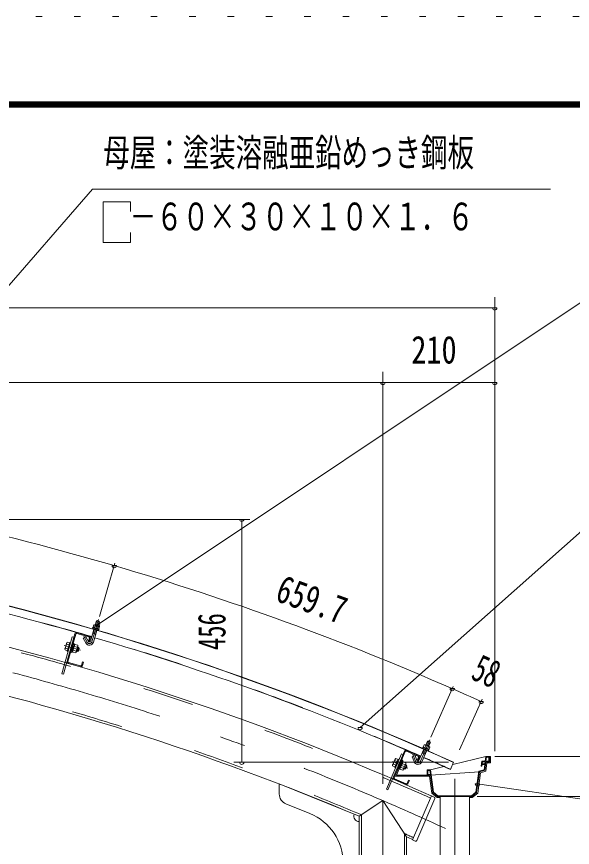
# Model space of a CAD drawing. Units: millimetres, scale not verified. Extents: x -25847 to 25859, y -10500 to 10500.
# Drawn here: x 18928 to 21537, y 6600 to 10500 of the extents above; entities that cross this region are included whole.
import ezdxf
from ezdxf.enums import TextEntityAlignment as Align

# ---------------------------------------------------------------- set-up
doc = ezdxf.new("R2010")
doc.units = ezdxf.units.MM
doc.header["$LTSCALE"] = 60
for name, pattern in [('USER2', [10, 4, -6]), ('USER3', [24, 12, -5, 2, -5]), ('USER4', [3, 0.5, -2.5])]:
    doc.linetypes.add(name, pattern=pattern)
for name, color, linetype, lineweight in [('0-6_2-02BOLD', 7, 'Continuous', 18), ('0-7_2-12HIDDEN', 3, 'USER2', 18), ('0-8_2-22CENTER', 3, 'USER3', 18), ('0-9_2-42THIN', 4, 'Continuous', 18), ('0-A_2-52DIM', 3, 'Continuous', 18), ('0-C_F-F', 5, 'Continuous', 18), ('0-D_F-E_J_ADD', 5, 'USER4', 18)]:
    doc.layers.add(name, color=color, linetype=linetype, lineweight=lineweight)
doc.styles.add('ＭＳ ゴシック', font='')
doc.styles.get('ＭＳ ゴシック').set_extended_font_data('MS Gothic')

msp = doc.modelspace()

# ---------------------------------------------------------------- linework, layer by layer
at = {"layer": '0-6_2-02BOLD'}
for p, q in [((19292.51, 7645.31), (19316.02, 7638.43)), ((19297.07, 7643.98), (19302.79, 7663.53)), ((19317.18, 7659.32), (19302.79, 7663.53)), ((19311.46, 7639.77), (19317.18, 7659.32)), ((19210.83, 7604.61), (19267.57, 7588.43)), ((19211.93, 7608.45), (19268.67, 7592.28)), ((19274.88, 7568.09), (19291.03, 7623.34)), ((19285.76, 7634.26), (19284.71, 7630.66)), ((19284.71, 7630.66), (19314.7, 7621.89)), ((19285.85, 7630.33), (19284.73, 7626.49)), ((19284.73, 7626.49), (19312.43, 7618.38)), ((19285.76, 7634.26), (19315.76, 7625.49)), ((19285.86, 7605.65), (19300.26, 7601.44)), ((19289.27, 7563.89), (19305.43, 7619.13)), ((19296.98, 7642.69), (19293.83, 7631.9)), ((19310.84, 7638.63), (19307.69, 7627.85)), ((19313.56, 7622.22), (19312.43, 7618.38)), ((19317.76, 7636.61), (19314.61, 7625.82)), ((19315.76, 7625.49), (19314.7, 7621.89)), ((19316.02, 7638.43), (19317.76, 7636.61)), ((19202.05, 7602.96), (19148.03, 7413.5)), ((19205.89, 7601.86), (19169.15, 7472.99)), ((19253.68, 7589.02), (19240.53, 7581.82)), ((19252.53, 7559.89), (19240.53, 7581.82)), ((19265.69, 7567.1), (19253.68, 7589.02)), ((19270.32, 7583.49), (19265.66, 7567.14)), ((19265.66, 7567.14), (19269.51, 7566.05)), ((19274.17, 7582.39), (19269.51, 7566.05)), ((19158.01, 7536.08), (19169.56, 7532.79)), ((19163.16, 7554.13), (19174.71, 7550.84)), ((19163.23, 7560.73), (19165.73, 7563.15)), ((19165.73, 7563.15), (19177.28, 7559.86)), ((19177.96, 7562.25), (19166.31, 7521.38)), ((19177.96, 7562.25), (19181.81, 7561.15)), ((19196.18, 7534.96), (19190, 7531.52)), ((19201.52, 7553.71), (19190.83, 7516.21)), ((19191.37, 7536.33), (19197.55, 7539.77)), ((19197.2, 7556.77), (19193.35, 7557.86)), ((19196.71, 7555.08), (19201.52, 7553.71)), ((19212.71, 7540), (19198.75, 7543.98)), ((19219.35, 7538.75), (19213.87, 7519.52)), ((19219.35, 7538.75), (19214.55, 7540.12)), ((19218.5, 7522.09), (19221.93, 7534.12)), ((19219.35, 7538.75), (19221.93, 7534.12)), ((19166.31, 7521.38), (19170.16, 7520.28)), ((19186.02, 7517.58), (19190.83, 7516.21)), ((19207.56, 7521.96), (19193.6, 7525.94)), ((19213.87, 7519.52), (19209.06, 7520.89)), ((19218.5, 7522.09), (19213.87, 7519.52)), ((19170.81, 7464.2), (19227.55, 7448.03)), ((19171.9, 7468.05), (19228.64, 7451.87)), ((19238.24, 7470.97), (19233.59, 7454.63)), ((19242.09, 7469.88), (19237.43, 7453.53)), ((19238.24, 7470.97), (19242.09, 7469.88)), ((20848.54, 7080.49), (20856.72, 7099.15)), ((20870.46, 7093.12), (20856.72, 7099.15)), ((20816.77, 7008.09), (20839.9, 7060.8)), ((20835.66, 7068.4), (20834.05, 7064.73)), ((20834.05, 7064.73), (20860.49, 7053.13)), ((20836.07, 7072.31), (20834.57, 7068.87)), ((20834.57, 7068.87), (20863.18, 7056.32)), ((20848.29, 7079.22), (20843.78, 7068.93)), ((20844.19, 7082.4), (20866.62, 7072.56)), ((20861.5, 7073.42), (20856.99, 7063.13)), ((20862.27, 7074.46), (20870.46, 7093.12)), ((20868.11, 7070.52), (20863.6, 7060.23)), ((20866.62, 7072.56), (20868.11, 7070.52)), ((20749.03, 7052.02), (20671.12, 6871.08)), ((20752.7, 7050.44), (20699.71, 6927.36)), ((20757.96, 7052.53), (20812.15, 7029.2)), ((20759.54, 7056.2), (20813.73, 7032.87)), ((20798.45, 7031.56), (20784.47, 7026.11)), ((20793.56, 7002.82), (20784.47, 7026.11)), ((20807.53, 7008.28), (20798.45, 7031.56)), ((20814.24, 7023.94), (20807.52, 7008.33)), ((20817.91, 7022.36), (20811.19, 7006.74)), ((20830.51, 7002.07), (20853.63, 7054.77)), ((20832.49, 7043.92), (20846.23, 7037.89)), ((20862.09, 7056.8), (20860.49, 7053.13)), ((21130.86, 7027.43), (21127.97, 7005.68)), ((21131.25, 7005.68), (21133.7, 7024.18)), ((21144.11, 7024.18), (21133.7, 7024.18)), ((21144.11, 7005.68), (21144.11, 7024.18)), ((21147.36, 7002.43), (21147.36, 7027.43)), ((20705.11, 7015.13), (20692.65, 6986.2)), ((20696.77, 6991.36), (20707.8, 6986.61)), ((20719.91, 7014.74), (20703.11, 6975.71)), ((20704.19, 7008.59), (20715.22, 7003.84)), ((20705.11, 7015.13), (20707.9, 7017.21)), ((20707.9, 7017.21), (20718.93, 7012.46)), ((20741.37, 7009.59), (20711.38, 6939.93)), ((20719.91, 7014.74), (20723.59, 7013.16)), ((20742.18, 7003.25), (20726.76, 6967.43)), ((20734.47, 6985.34), (20727.9, 6982.72)), ((20729.88, 6987.31), (20736.45, 6989.93)), ((20738.28, 7006.83), (20734.61, 7008.42)), ((20736.09, 7011.86), (20741.37, 7009.59)), ((20737.59, 7005.23), (20742.18, 7003.25)), ((20751.51, 6988.22), (20738.18, 6993.96)), ((20755.22, 6996.84), (20741.89, 7002.57)), ((20757.95, 6986.12), (20750.04, 6967.75)), ((20757.95, 6986.12), (20753.35, 6988.1)), ((20754.96, 6969.71), (20759.91, 6981.19)), ((20755.62, 6993.38), (20755.22, 6996.84)), ((20757.95, 6986.12), (20759.91, 6981.19)), ((20807.52, 7008.33), (20811.19, 7006.74)), ((20979.7, 6999.94), (20964.25, 6965.78)), ((21112.08, 7005.68), (21108.89, 6981.68)), ((21127.97, 7005.68), (21112.08, 7005.68)), ((21114.92, 7002.43), (21113.59, 6992.43)), ((21127.54, 7002.43), (21114.92, 7002.43)), ((21125.78, 6989.18), (21122.55, 6964.93)), ((21135.85, 6996.68), (21130.68, 6957.79)), ((21131.25, 7005.68), (21144.11, 7005.68)), ((21153.1, 6996.68), (21135.85, 6996.68)), ((20703.11, 6975.71), (20706.78, 6974.12)), ((20722.17, 6969.41), (20726.76, 6967.43)), ((20744.09, 6970.98), (20730.76, 6976.72)), ((20750.04, 6967.75), (20745.44, 6969.73)), ((20754.96, 6969.71), (20750.04, 6967.75)), ((20854.86, 6964.93), (20854.86, 6939.93)), ((20854.86, 6964.93), (20871.36, 6964.93)), ((20870.97, 6943.18), (20868.51, 6961.68)), ((20871.4, 6939.93), (21100.4, 6955.63)), ((21097.47, 6958.21), (21084.31, 6859.18)), ((21105.59, 6951.07), (21092.74, 6854.34)), ((21122.55, 6964.93), (21097.47, 6958.21)), ((21130.68, 6957.79), (21105.59, 6951.07)), ((20700.22, 6918.43), (20754.41, 6895.1)), ((20701.8, 6922.1), (20755.99, 6898.77)), ((20866.36, 6934.18), (20702.65, 6934.18)), ((20871.4, 6939.93), (20711.38, 6939.93)), ((20767.97, 6916.48), (20761.25, 6900.86)), ((20771.64, 6914.89), (20764.92, 6899.28)), ((20767.97, 6916.48), (20771.64, 6914.89)), ((20871.4, 6939.93), (20882.36, 6857.43)), ((20160.98, 6897.98), (20535.98, 6746.38)), ((20160.98, 6897.98), (20160.98, 6850.8)), ((20874.91, 6842.73), (20785.96, 6636.06)), ((20891.3, 6830.23), (20806.31, 6632.74)), ((20874.91, 6842.73), (20888.69, 6836.8)), ((20882.36, 6857.43), (20904.86, 6839.93)), ((20916.11, 6834.18), (20902.88, 6834.18)), ((21063.74, 6843.18), (20905.97, 6843.18)), ((20916.11, 6839.93), (20916.11, 6109.93)), ((21053.61, 6839.93), (21053.61, 6109.93)), ((21066.83, 6834.18), (21053.61, 6834.18)), ((21084.31, 6859.18), (21063.74, 6843.18)), ((21092.74, 6854.34), (21066.83, 6834.18)), ((20192.24, 6804.45), (20304.68, 6758.99)), ((20758.73, 6649.48), (20758.73, 6109.93)), ((20785.96, 6636.06), (20799.74, 6630.13))]:
    msp.add_line(p, q, dxfattribs=at)
for points in [[(19292.51, 7645.31), (19290.06, 7644.71), (19286.9, 7633.93)], [(19317.18, 7659.32), (19315.49, 7662.42), (19305.89, 7665.23), (19302.79, 7663.53)], [(19197.38, 7586.61), (19189.69, 7588.8), (19140.34, 7415.7), (19148.03, 7413.5)], [(19163.23, 7560.73), (19154.59, 7530.44), (19155.44, 7527.06), (19166.99, 7523.77)], [(19197.2, 7556.77), (19185.54, 7515.89), (19181.7, 7516.99)], [(19216.12, 7545.65), (19207.49, 7515.36), (19204.99, 7512.94), (19191.03, 7516.91)], [(19216.12, 7545.65), (19215.27, 7549.03), (19201.32, 7553)], [(20870.46, 7093.12), (20869.17, 7096.41), (20860.01, 7100.43), (20856.72, 7099.15)], [(20836.07, 7072.31), (20864.69, 7059.75), (20863.18, 7056.32)], [(20844.19, 7082.4), (20841.68, 7082.12), (20837.16, 7071.83)], [(20742.3, 7036.4), (20734.96, 7039.57), (20663.78, 6874.24), (20671.12, 6871.08)], [(21153.1, 6996.68), (21153.1, 7027.43), (21130.86, 7027.43), (20975.17, 6989.93)], [(20692.65, 6986.2), (20693.06, 6982.74), (20704.09, 6977.99)], [(20738.28, 7006.83), (20721.48, 6967.8), (20717.8, 6969.38)], [(20755.62, 6993.38), (20743.17, 6964.45), (20740.38, 6962.37), (20727.05, 6968.1)], [(21147.36, 7002.43), (21130.81, 7002.43), (21125.49, 6962.35), (21100.4, 6955.63), (21087.36, 6857.43), (21064.86, 6839.93), (20904.86, 6839.93)], [(21125.78, 6989.18), (21113.16, 6989.18), (21112.17, 6981.68), (21108.89, 6981.68)], [(21127.53, 7002.43), (21126.21, 6992.43), (21113.59, 6992.43)], [(20870.97, 6943.18), (20858.11, 6943.18), (20858.11, 6961.68), (20868.51, 6961.68)], [(20933.11, 6979.8), (20871.36, 6964.93), (20885.41, 6859.18), (20905.97, 6843.18)], [(20866.36, 6934.18), (20876.97, 6854.34), (20902.88, 6834.18)], [(20758.73, 6649.48), (20647.36, 6819.93), (20535.98, 6746.38), (20535.98, 6109.93)]]:
    msp.add_lwpolyline(points, dxfattribs=at)
for centre, radius, start, end in [((15705.71, -4661.8), 12797.62, 65.66528, 89.30167), ((15705.71, -4661.8), 12798.88, 65.66528, 89.30167), ((15705.71, -4661.8), 12611.38, 65.80466, 88.854), ((15705.71, -4661.8), 12761.37, 73.73062, 81.04594), ((15705.71, -4661.8), 12388.63, 67.05199, 88.16655), ((19292.25, 7639.35), 5.79, 35.1655, 73.69695), ((19209.74, 7600.76), 8, 74.08865, 164.08865), ((19209.74, 7600.76), 4, 74.08865, 164.08865), ((19298.3, 7621.45), 21.27, 53.86781, 93.52827), ((19313.03, 7633.28), 5.79, 73.69695, 112.24318), ((19270.08, 7569.49), 5, 208.69695, 343.74908), ((19266.47, 7584.59), 4, 344.08865, 74.08865), ((19266.47, 7584.59), 8, 344.08865, 74.08865), ((15705.71, -4661.8), 12761.37, 66.34795, 73.66327), ((19161.97, 7530.08), 7.19, 123.36183, 164.08865), ((19184.06, 7538.41), 26.15, 143.06325, 185.11406), ((19169.68, 7557.14), 7.19, 164.08865, 204.81548), ((19186.65, 7537.67), 26.15, 323.06325, 5.11406), ((19208.75, 7546.01), 7.19, 303.36183, 344.08865), ((19270.08, 7569.49), 20, 208.69695, 343.72301), ((19201.03, 7518.94), 7.19, 344.08865, 24.81548), ((19173, 7471.9), 8, 164.08865, 254.08865), ((19173, 7471.9), 4, 164.08865, 254.08865), ((19229.74, 7455.72), 8, 254.08865, 344.08865), ((19229.74, 7455.72), 4, 254.08865, 344.08865), ((20843.16, 7076.52), 5.79, 27.78282, 66.31427), ((20846.86, 7057.99), 21.27, 46.48515, 86.1456), ((20862.99, 7067.83), 5.79, 66.31427, 104.8605), ((20756.37, 7048.85), 8, 66.70598, 156.70598), ((20756.37, 7048.85), 4, 66.70598, 156.70598), ((20810.57, 7025.52), 4, 336.70598, 66.70598), ((20810.57, 7025.52), 8, 336.70598, 66.70598), ((15705.71, -4661.8), 12761.37, 65.66528, 66.28061), ((20699.92, 6984.89), 7.19, 115.97916, 156.70598), ((20722.9, 6990.32), 26.15, 135.68057, 177.73138), ((20711.05, 7010.74), 7.19, 156.70598, 197.4328), ((20725.38, 6989.25), 26.15, 315.68057, 357.73138), ((20748.36, 6994.68), 7.19, 295.97916, 336.70598), ((20812.2, 7010.09), 20, 201.31427, 336.34033), ((20812.2, 7010.09), 5, 201.31427, 336.36641), ((20737.23, 6968.83), 7.19, 336.70598, 17.4328), ((20703.38, 6925.78), 8, 156.70598, 246.70598), ((20703.38, 6925.78), 4, 156.70598, 246.70598), ((20757.58, 6902.44), 8, 246.70598, 336.70598), ((20757.58, 6902.44), 4, 246.70598, 336.70598), ((20210.98, 6850.8), 50, 180, 247.98738), ((20886.71, 6832.21), 5, 336.71333, 66.71333), ((20210.98, 6527.21), 250, 0, 67.98738), ((20535.98, 6746.38), 25, 157.98738, 270), ((15705.71, -4661.8), 12388.63, 65.78831, 65.92853), ((20801.71, 6634.72), 5, 246.71333, 336.71333)]:
    msp.add_arc(centre, radius, start, end, dxfattribs=at)
at = {"layer": '0-7_2-12HIDDEN'}
for p, q in [((20546.48, 6753.33), (20546.48, 6109.93)), ((20748.23, 6665.66), (20748.23, 6109.93))]:
    msp.add_line(p, q, dxfattribs=at)
for radius, start, end in [(12600.87, 65.80389, 88.854), (12762.62, 73.73062, 81.04594), (12399.12, 67.01985, 88.21622), (12762.62, 66.34795, 73.66328), (12762.62, 65.66528, 66.28061), (12399.12, 65.78909, 66.00333)]:
    msp.add_arc((15705.71, -4661.8), radius, start, end, dxfattribs=at)
at = {"layer": '0-8_2-22CENTER'}
for p, q in [((19312.62, 7670.43), (19282.07, 7565.99)), ((19243.5, 7592), (19259.11, 7563.49)), ((19227.43, 7526.05), (19151.7, 7547.64)), ((20867.36, 7104.72), (20823.64, 7005.07)), ((20788.74, 7035.83), (20800.55, 7005.55)), ((20691.99, 7003.63), (20764.32, 6972.49)), ((20984.86, 6922.98), (20984.86, 1379.52)), ((20647.36, 6819.93), (20647.36, -930.07))]:
    msp.add_line(p, q, dxfattribs=at)
for centre, radius, start, end in [((15705.71, -4661.8), 12500, 65.24121, 90), ((19270.08, 7569.49), 12.5, 208.69695, 343.69695), ((20812.2, 7010.09), 12.5, 201.31427, 336.31427)]:
    msp.add_arc(centre, radius, start, end, dxfattribs=at)
at = {"layer": '0-9_2-42THIN'}
for p, q in [((19298.99, 7643.42), (19305.27, 7664.89)), ((19309.54, 7640.33), (19315.83, 7661.8)), ((19284.89, 7602.33), (19287.78, 7605.09)), ((19287.78, 7605.09), (19292.95, 7622.78)), ((19213.86, 7537.72), (19221.08, 7535.66)), ((19209.75, 7523.29), (19216.96, 7521.23)), ((20850.37, 7079.69), (20859.36, 7100.17)), ((20834.32, 7043.12), (20841.73, 7059.99)), ((20860.44, 7075.27), (20869.43, 7095.76)), ((20831.1, 7040.75), (20834.32, 7043.12)), ((20752.36, 6985.8), (20759.25, 6982.83)), ((20746.43, 6972.02), (20753.32, 6969.06))]:
    msp.add_line(p, q, dxfattribs=at)
for points in [[(19299.28, 7598.11), (19298.34, 7602), (19303.51, 7619.69)], [(20844.84, 7034.72), (20844.4, 7038.7), (20851.8, 7055.58)]]:
    msp.add_lwpolyline(points, dxfattribs=at)
at = {"layer": '0-A_2-52DIM'}
for p, q in [((19284.7, 9689.93), (17650.06, 7814.39)), ((21434.7, 9689.93), (19284.7, 9689.93)), ((19334.7, 9439.93), (19334.7, 9631.37)), ((19463.48, 9439.93), (19463.48, 9486.76)), ((19334.7, 9439.93), (19463.48, 9439.93)), ((21697.36, 9239.93), (19308.34, 7645.67)), ((21172.36, 7052.43), (21172.36, 9182.46)), ((21172.36, 9132.46), (15722.36, 9132.46)), ((21182.36, 9132.46), (21162.36, 9132.46)), ((20647.36, 6898.52), (20647.36, 8832.46)), ((15722.36, 8782.47), (21172.36, 8782.47)), ((20657.36, 8782.47), (20637.36, 8782.47)), ((21182.36, 8782.47), (21162.36, 8782.47)), ((21697.36, 8189.93), (20540.68, 7162.5)), ((15843.11, 8140.12), (20022.7, 8140.12)), ((19995.2, 8140.12), (19975.2, 8140.12)), ((19985.2, 6999.94), (19985.2, 8140.12)), ((19389.76, 7934.18), (19316.73, 7684.49)), ((19396.46, 7922.88), (19376.46, 7922.88)), ((19318.34, 7645.67), (19298.34, 7645.67)), ((20873.24, 7118.14), (20977.75, 7356.38)), ((20983.02, 7345.59), (20963.02, 7345.59)), ((21113.54, 7295.89), (21006.34, 7058.85)), ((21118.68, 7285.16), (21098.68, 7285.16)), ((20550.68, 7162.5), (20530.68, 7162.5)), ((21172.36, 7027.43), (22384.86, 7027.43)), ((20954.7, 6999.94), (19947.71, 6999.94)), ((19995.2, 6999.94), (19975.2, 6999.94)), ((21101.08, 6898.16), (21081.08, 6898.16)), ((22747.36, 6655.5), (21091.08, 6898.16)), ((21089.86, 6839.93), (22384.86, 6839.93))]:
    msp.add_line(p, q, dxfattribs=at)
msp.add_lwpolyline([(19334.7, 9631.37), (19463.48, 9631.37), (19463.48, 9584.56)], dxfattribs=at)
for centre, radius, start, end in [((21172.36, 9132.46), 10, 180, 0), ((20647.36, 8782.47), 10, 180, 0), ((21172.36, 8782.47), 10, 180, 0), ((15705.69, -4661.88), 13111.99, 73.69698, 81.07959), ((19985.2, 8140.12), 10, 180, 0), ((19386.46, 7922.88), 10, 180, 0), ((15705.72, -4661.77), 13111.87, 66.31429, 73.69698), ((19308.34, 7645.67), 10, 180, 0), ((20973.02, 7345.59), 10, 180, 0), ((15705.03, -4663.35), 13113.59, 65.66539, 66.31429), ((21108.68, 7285.16), 10, 180, 0), ((20540.68, 7162.5), 10, 180, 0), ((19985.2, 6999.94), 10, 180, 0), ((21091.08, 6898.16), 10, 180, 0)]:
    msp.add_arc(centre, radius, start, end, dxfattribs=at)
at = {"layer": '0-C_F-F'}
for p, q in [((-3341.23, 10100), (25358.77, 10100)), ((-3338.73, 10097.5), (25356.27, 10097.5)), ((-3336.23, 10095), (25353.77, 10095)), ((-3333.73, 10092.5), (25351.27, 10092.5)), ((-3331.23, 10090), (25348.77, 10090)), ((-3328.73, 10087.5), (25346.27, 10087.5)), ((-3326.23, 10085), (25343.77, 10085)), ((-3323.73, 10082.5), (25341.27, 10082.5)), ((-3321.23, 10080), (25338.77, 10080)), ((-3318.73, 10077.5), (25336.27, 10077.5)), ((-3316.23, 10075), (25333.77, 10075))]:
    msp.add_line(p, q, dxfattribs=at)
at = {"layer": '0-D_F-E_J_ADD'}
msp.add_line((-3841.23, 10500), (25858.77, 10500), dxfattribs=at)

# ---------------------------------------------------------------- texts
at = {"layer": '0-A_2-52DIM', "color": 7, "style": 'ＭＳ ゴシック'}
for s, width, p in [('母屋：塗装溶融亜鉛めっき鋼板', 0.7, (19334.7, 9757.7)), ('\u3000－６０×３０×１０×１．６', 0.7, (19334.7, 9457.7)), ('210', 0.8, (20780.95, 8832.46))]:
    msp.add_text(s, height=130.2, dxfattribs=dict(at, width=width)).set_placement(p, align=Align.BOTTOM_LEFT)
for s, rotation, width, p in [('659.7', 340.006, 0.75, (20122.7, 7723.84)), ('456', 90, 0.65, (19947.71, 7526.95)), ('58', 335.989, 0.65, (21039.34, 7357.33))]:
    msp.add_text(s, height=130.2, rotation=rotation, dxfattribs=dict(at, width=width)).set_placement(p, align=Align.BOTTOM_LEFT)

doc.saveas('drawing.dxf')
